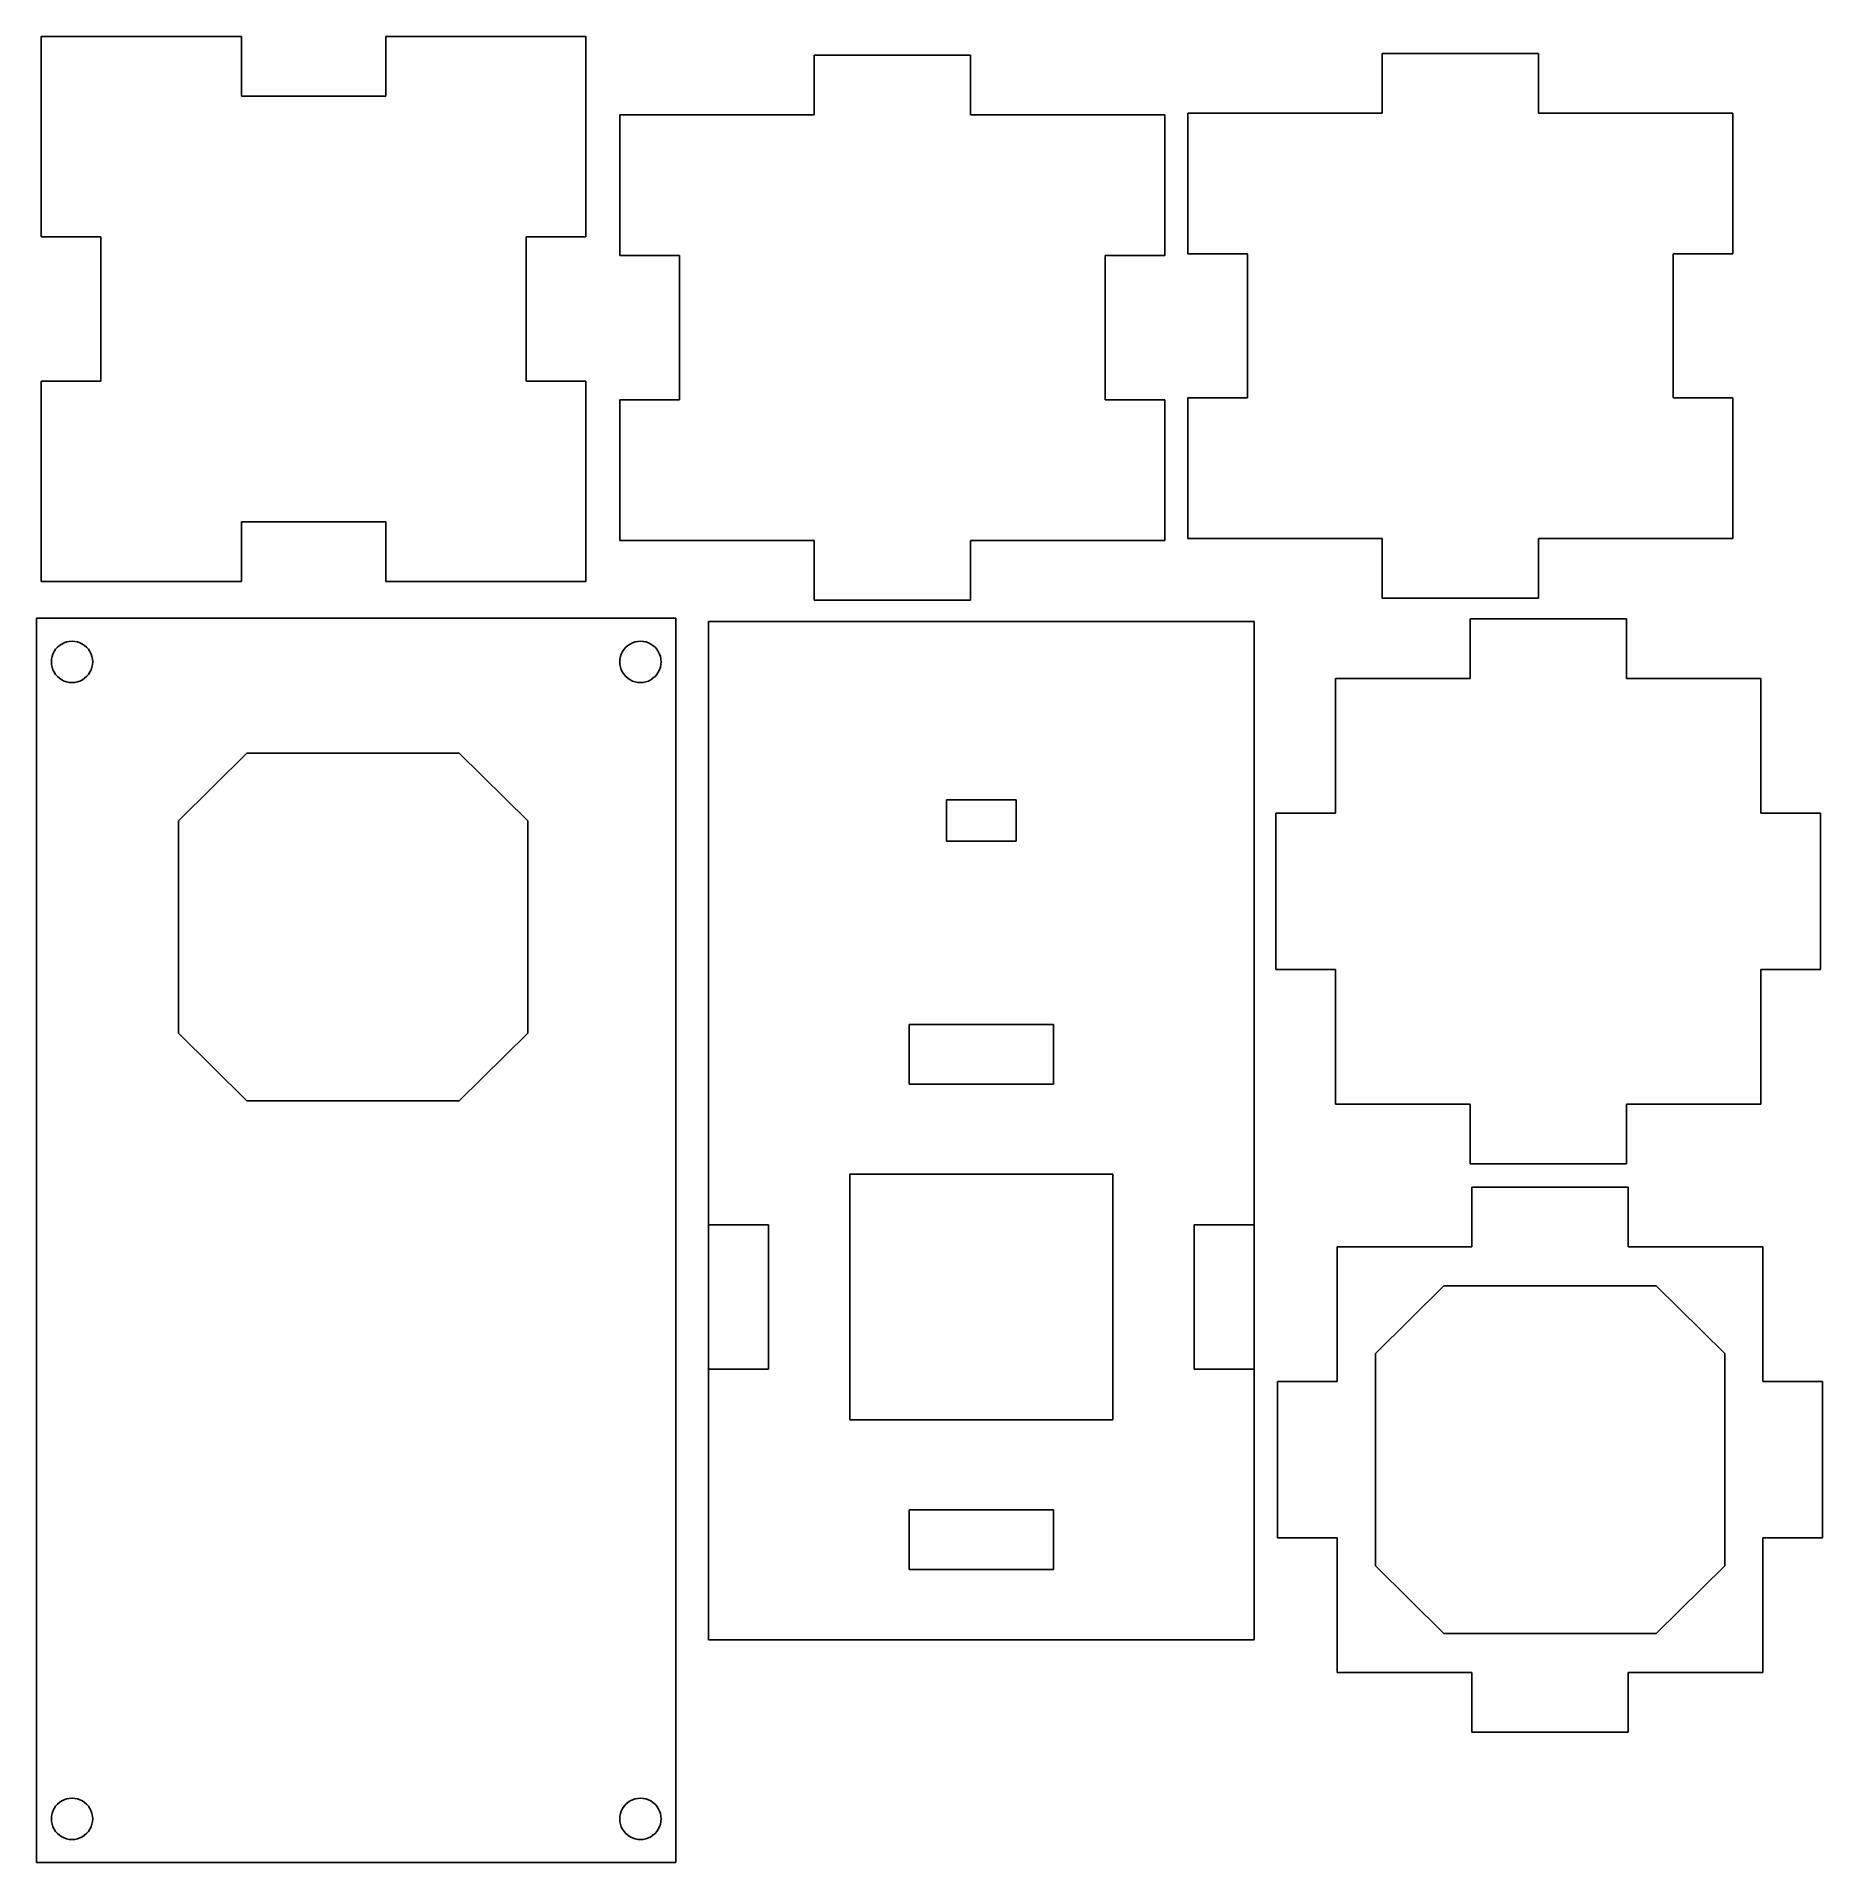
# Model space of a CAD drawing. Extents: x 0.1 to 95.2, y 0.1 to 97.3.
import ezdxf

# ---------------------------------------------------------------- set-up
doc = ezdxf.new("R2010")
doc.units = 0
doc.layers.add('Layer_1', color=7, linetype='CONTINUOUS')

msp = doc.modelspace()

# ---------------------------------------------------------------- linework, layer by layer
at = {"layer": 'Layer_1', "color": 1}
for p, q in [((0.379054, 86.639056), (0.379054, 97.300556)), ((0.379054, 97.300556), (11.040554, 97.300556)), ((11.040554, 97.300556), (11.040554, 94.125556)), ((18.717554, 94.125556), (18.717554, 97.300556)), ((18.717554, 97.300556), (29.379054, 97.300556)), ((29.379054, 97.300556), (29.379054, 86.639056)), ((41.522613, 93.131506), (41.522613, 96.306506)), ((41.522613, 96.306506), (49.845611, 96.306506)), ((49.845611, 96.306506), (49.845611, 93.131506)), ((71.760708, 93.229726), (71.760708, 96.404726)), ((71.760708, 96.404726), (80.083708, 96.404726)), ((80.083708, 96.404726), (80.083708, 93.229726)), ((11.040554, 94.125556), (18.717554, 94.125556)), ((31.184113, 85.645006), (31.184113, 93.131506)), ((31.184113, 93.131506), (41.522613, 93.131506)), ((49.845611, 93.131506), (60.184111, 93.131506)), ((60.184111, 93.131506), (60.184111, 85.645006)), ((61.422208, 85.743226), (61.422208, 93.229726)), ((61.422208, 93.229726), (71.760708, 93.229726)), ((80.083708, 93.229726), (90.422208, 93.229726)), ((90.422208, 93.229726), (90.422208, 85.743226)), ((3.554054, 86.639056), (0.379054, 86.639056)), ((3.554054, 78.962056), (3.554054, 86.639056)), ((29.379054, 86.639056), (26.204054, 86.639056)), ((26.204054, 86.639056), (26.204054, 78.962056)), ((34.359113, 85.645006), (31.184113, 85.645006)), ((34.359113, 77.968006), (34.359113, 85.645006)), ((60.184111, 85.645006), (57.009111, 85.645006)), ((57.009111, 85.645006), (57.009111, 77.968006)), ((64.597208, 85.743226), (61.422208, 85.743226)), ((64.597208, 78.066226), (64.597208, 85.743226)), ((90.422208, 85.743226), (87.247208, 85.743226)), ((87.247208, 85.743226), (87.247208, 78.066226)), ((0.379054, 68.300556), (0.379054, 78.962056)), ((0.379054, 78.962056), (3.554054, 78.962056)), ((26.204054, 78.962056), (29.379054, 78.962056)), ((29.379054, 78.962056), (29.379054, 68.300556)), ((31.184113, 70.481516), (31.184113, 77.968006)), ((31.184113, 77.968006), (34.359113, 77.968006)), ((57.009111, 77.968006), (60.184111, 77.968006)), ((60.184111, 77.968006), (60.184111, 70.481516)), ((61.422208, 70.579726), (61.422208, 78.066226)), ((61.422208, 78.066226), (64.597208, 78.066226)), ((87.247208, 78.066226), (90.422208, 78.066226)), ((90.422208, 78.066226), (90.422208, 70.579726)), ((18.717554, 71.475556), (11.040554, 71.475556)), ((11.040554, 71.475556), (11.040554, 68.300556)), ((18.717554, 68.300556), (18.717554, 71.475556)), ((41.522613, 70.481516), (31.184113, 70.481516)), ((41.522613, 67.306516), (41.522613, 70.481516)), ((60.184111, 70.481516), (49.845611, 70.481516)), ((49.845611, 70.481516), (49.845611, 67.306516)), ((71.760708, 70.579726), (61.422208, 70.579726)), ((71.760708, 67.404726), (71.760708, 70.579726)), ((90.422208, 70.579726), (80.083708, 70.579726)), ((80.083708, 70.579726), (80.083708, 67.404726)), ((11.040554, 68.300556), (0.379054, 68.300556)), ((29.379054, 68.300556), (18.717554, 68.300556)), ((49.845611, 67.306516), (41.522613, 67.306516)), ((80.083708, 67.404726), (71.760708, 67.404726)), ((0.132292, 0.132296), (0.132292, 66.339996)), ((0.132292, 66.339996), (34.167314, 66.339996)), ((34.167314, 66.339996), (34.167314, 66.339996)), ((34.167314, 66.339996), (34.167314, 0.132296)), ((35.900272, 11.976806), (35.900272, 66.178806)), ((35.900272, 66.178806), (64.936775, 66.178806)), ((64.936775, 66.178806), (64.936775, 11.976806)), ((76.436304, 63.131506), (76.436304, 66.306506)), ((76.436304, 66.306506), (84.759304, 66.306506)), ((84.759304, 66.306506), (84.759304, 63.131506)), ((2.021934, 62.920292), (2.021934, 62.920292)), ((32.27771, 62.920292), (32.27771, 62.920292)), ((69.272804, 55.968006), (69.272804, 63.131506)), ((69.272804, 63.131506), (76.436304, 63.131506)), ((84.759304, 63.131506), (91.922807, 63.131506)), ((91.922807, 63.131506), (91.922807, 55.968006)), ((66.097804, 47.645006), (66.097804, 55.968006)), ((66.097804, 55.968006), (69.272804, 55.968006)), ((91.922807, 55.968006), (95.097807, 55.968006)), ((95.097807, 55.968006), (95.097807, 47.645006)), ((69.272804, 47.645006), (66.097804, 47.645006)), ((69.272804, 40.481506), (69.272804, 47.645006)), ((95.097807, 47.645006), (91.922807, 47.645006)), ((91.922807, 47.645006), (91.922807, 40.481506)), ((76.436304, 40.481506), (69.272804, 40.481506)), ((76.436304, 37.306506), (76.436304, 40.481506)), ((91.922807, 40.481506), (84.759304, 40.481506)), ((84.759304, 40.481506), (84.759304, 37.306506)), ((84.759304, 37.306506), (76.436304, 37.306506)), ((76.534518, 32.893416), (76.534518, 36.068416)), ((76.534518, 36.068416), (84.857518, 36.068416)), ((84.857518, 36.068416), (84.857518, 32.893416)), ((69.371018, 25.729916), (69.371018, 32.893416)), ((69.371018, 32.893416), (76.534518, 32.893416)), ((84.857518, 32.893416), (92.021017, 32.893416)), ((92.021017, 32.893416), (92.021017, 25.729916)), ((66.196018, 17.406916), (66.196018, 25.729916)), ((66.196018, 25.729916), (69.371018, 25.729916)), ((92.021017, 25.729916), (95.196017, 25.729916)), ((95.196017, 25.729916), (95.196017, 17.406916)), ((69.371018, 17.406916), (66.196018, 17.406916)), ((69.371018, 10.243416), (69.371018, 17.406916)), ((95.196017, 17.406916), (92.021017, 17.406916)), ((92.021017, 17.406916), (92.021017, 10.243416)), ((64.936775, 11.976806), (35.900272, 11.976806)), ((76.534518, 10.243416), (69.371018, 10.243416)), ((76.534518, 7.068416), (76.534518, 10.243416)), ((92.021017, 10.243416), (84.857518, 10.243416)), ((84.857518, 10.243416), (84.857518, 7.068416)), ((84.857518, 7.068416), (76.534518, 7.068416)), ((2.021934, 1.352006), (2.021934, 1.352006)), ((32.27771, 1.352006), (32.27771, 1.352006)), ((34.167314, 0.132296), (0.132292, 0.132296))]:
    msp.add_line(p, q, dxfattribs=at)
at = {"layer": 'Layer_1', "color": 3}
for p, q in [((7.682974, 55.566136), (11.332984, 59.166156)), ((11.332984, 59.166156), (22.632984, 59.166156)), ((22.632984, 59.166156), (26.282974, 55.566136)), ((7.682974, 44.266146), (7.682974, 55.566136)), ((26.282974, 55.566136), (26.282974, 44.266146)), ((11.332984, 40.666156), (7.682974, 44.266146)), ((26.282974, 44.266146), (22.632984, 40.666156)), ((22.632984, 40.666156), (11.332984, 40.666156))]:
    msp.add_line(p, q, dxfattribs=at)
at = {"layer": 'Layer_1', "color": 5}
for p, q in [((48.568539, 56.685796), (52.268539, 56.685796)), ((48.568539, 54.485796), (48.568539, 56.685796)), ((52.268539, 56.685796), (52.268539, 54.485796)), ((52.268539, 54.485796), (48.568539, 54.485796)), ((46.580026, 44.723506), (46.580026, 41.548506)), ((54.257026, 44.723506), (46.580026, 44.723506)), ((54.257026, 41.548506), (54.257026, 44.723506)), ((46.580026, 41.548506), (54.257026, 41.548506)), ((43.417038, 36.765176), (57.420014, 36.765176)), ((43.417038, 23.681843), (43.417038, 36.765176)), ((57.420014, 36.765176), (57.420014, 23.681843)), ((39.093526, 34.062006), (35.918526, 34.062006)), ((39.093526, 26.385006), (39.093526, 34.062006)), ((64.918526, 34.062006), (61.743526, 34.062006)), ((61.743526, 34.062006), (61.743526, 26.385006)), ((71.396018, 27.218406), (75.046028, 30.818416)), ((75.046028, 30.818416), (86.346028, 30.818416)), ((86.346028, 30.818416), (89.996018, 27.218406)), ((71.396018, 15.918406), (71.396018, 27.218406)), ((89.996018, 27.218406), (89.996018, 15.918406)), ((35.918526, 26.385006), (39.093526, 26.385006)), ((61.743526, 26.385006), (64.918526, 26.385006)), ((57.420014, 23.681843), (43.417038, 23.681843)), ((54.257026, 18.898506), (46.580026, 18.898506)), ((46.580026, 18.898506), (46.580026, 15.723506)), ((54.257026, 15.723506), (54.257026, 18.898506)), ((46.580026, 15.723506), (54.257026, 15.723506)), ((75.046028, 12.318416), (71.396018, 15.918406)), ((89.996018, 15.918406), (86.346028, 12.318416)), ((86.346028, 12.318416), (75.046028, 12.318416))]:
    msp.add_line(p, q, dxfattribs=at)
at = {"layer": 'Layer_1', "color": 1}
for points in [[(1.069306, 64.570292), (1.265802, 64.910634), (1.628942, 65.120292), (2.021934, 65.120292)], [(2.021934, 65.120292), (2.414926, 65.120292), (2.778066, 64.910634), (2.974562, 64.570292)], [(31.325082, 64.570292), (31.521578, 64.910634), (31.884717, 65.120292), (32.27771, 65.120292)], [(32.27771, 65.120292), (32.670702, 65.120292), (33.033841, 64.910634), (33.230337, 64.570292)], [(1.069306, 63.470292), (0.87281, 63.810634), (0.87281, 64.229951), (1.069306, 64.570292)], [(2.974562, 64.570292), (3.171058, 64.229951), (3.171058, 63.810634), (2.974562, 63.470292)], [(31.325082, 63.470292), (31.128586, 63.810634), (31.128586, 64.229951), (31.325082, 64.570292)], [(33.230337, 64.570292), (33.426834, 64.229951), (33.426834, 63.810634), (33.230337, 63.470292)], [(2.021934, 62.920292), (1.628942, 62.920292), (1.265802, 63.129951), (1.069306, 63.470292)], [(2.974562, 63.470292), (2.778066, 63.129951), (2.414926, 62.920292), (2.021934, 62.920292)], [(32.27771, 62.920292), (31.884717, 62.920292), (31.521578, 63.129951), (31.325082, 63.470292)], [(33.230337, 63.470292), (33.033841, 63.129951), (32.670702, 62.920292), (32.27771, 62.920292)], [(1.069306, 1.902005), (0.87281, 2.242347), (0.87281, 2.661664), (1.069306, 3.002005)], [(1.069306, 3.002005), (1.265802, 3.342347), (1.628942, 3.552005), (2.021934, 3.552005)], [(2.021934, 3.552005), (2.414926, 3.552005), (2.778066, 3.342347), (2.974562, 3.002005)], [(2.974562, 3.002005), (3.171058, 2.661664), (3.171058, 2.242347), (2.974562, 1.902005)], [(31.325082, 1.902005), (31.128586, 2.242347), (31.128586, 2.661664), (31.325082, 3.002005)], [(31.325082, 3.002005), (31.521578, 3.342347), (31.884717, 3.552005), (32.27771, 3.552005)], [(32.27771, 3.552005), (32.670702, 3.552005), (33.033841, 3.342347), (33.230337, 3.002005)], [(33.230337, 3.002005), (33.426834, 2.661664), (33.426834, 2.242347), (33.230337, 1.902005)], [(2.021934, 1.352006), (1.628942, 1.352006), (1.265802, 1.561664), (1.069306, 1.902005)], [(2.974562, 1.902005), (2.778066, 1.561664), (2.414926, 1.352006), (2.021934, 1.352006)], [(32.27771, 1.352006), (31.884717, 1.352006), (31.521578, 1.561664), (31.325082, 1.902005)], [(33.230337, 1.902005), (33.033841, 1.561664), (32.670702, 1.352006), (32.27771, 1.352006)]]:
    msp.add_open_spline(points, degree=3, dxfattribs=at)

doc.saveas('drawing.dxf')
